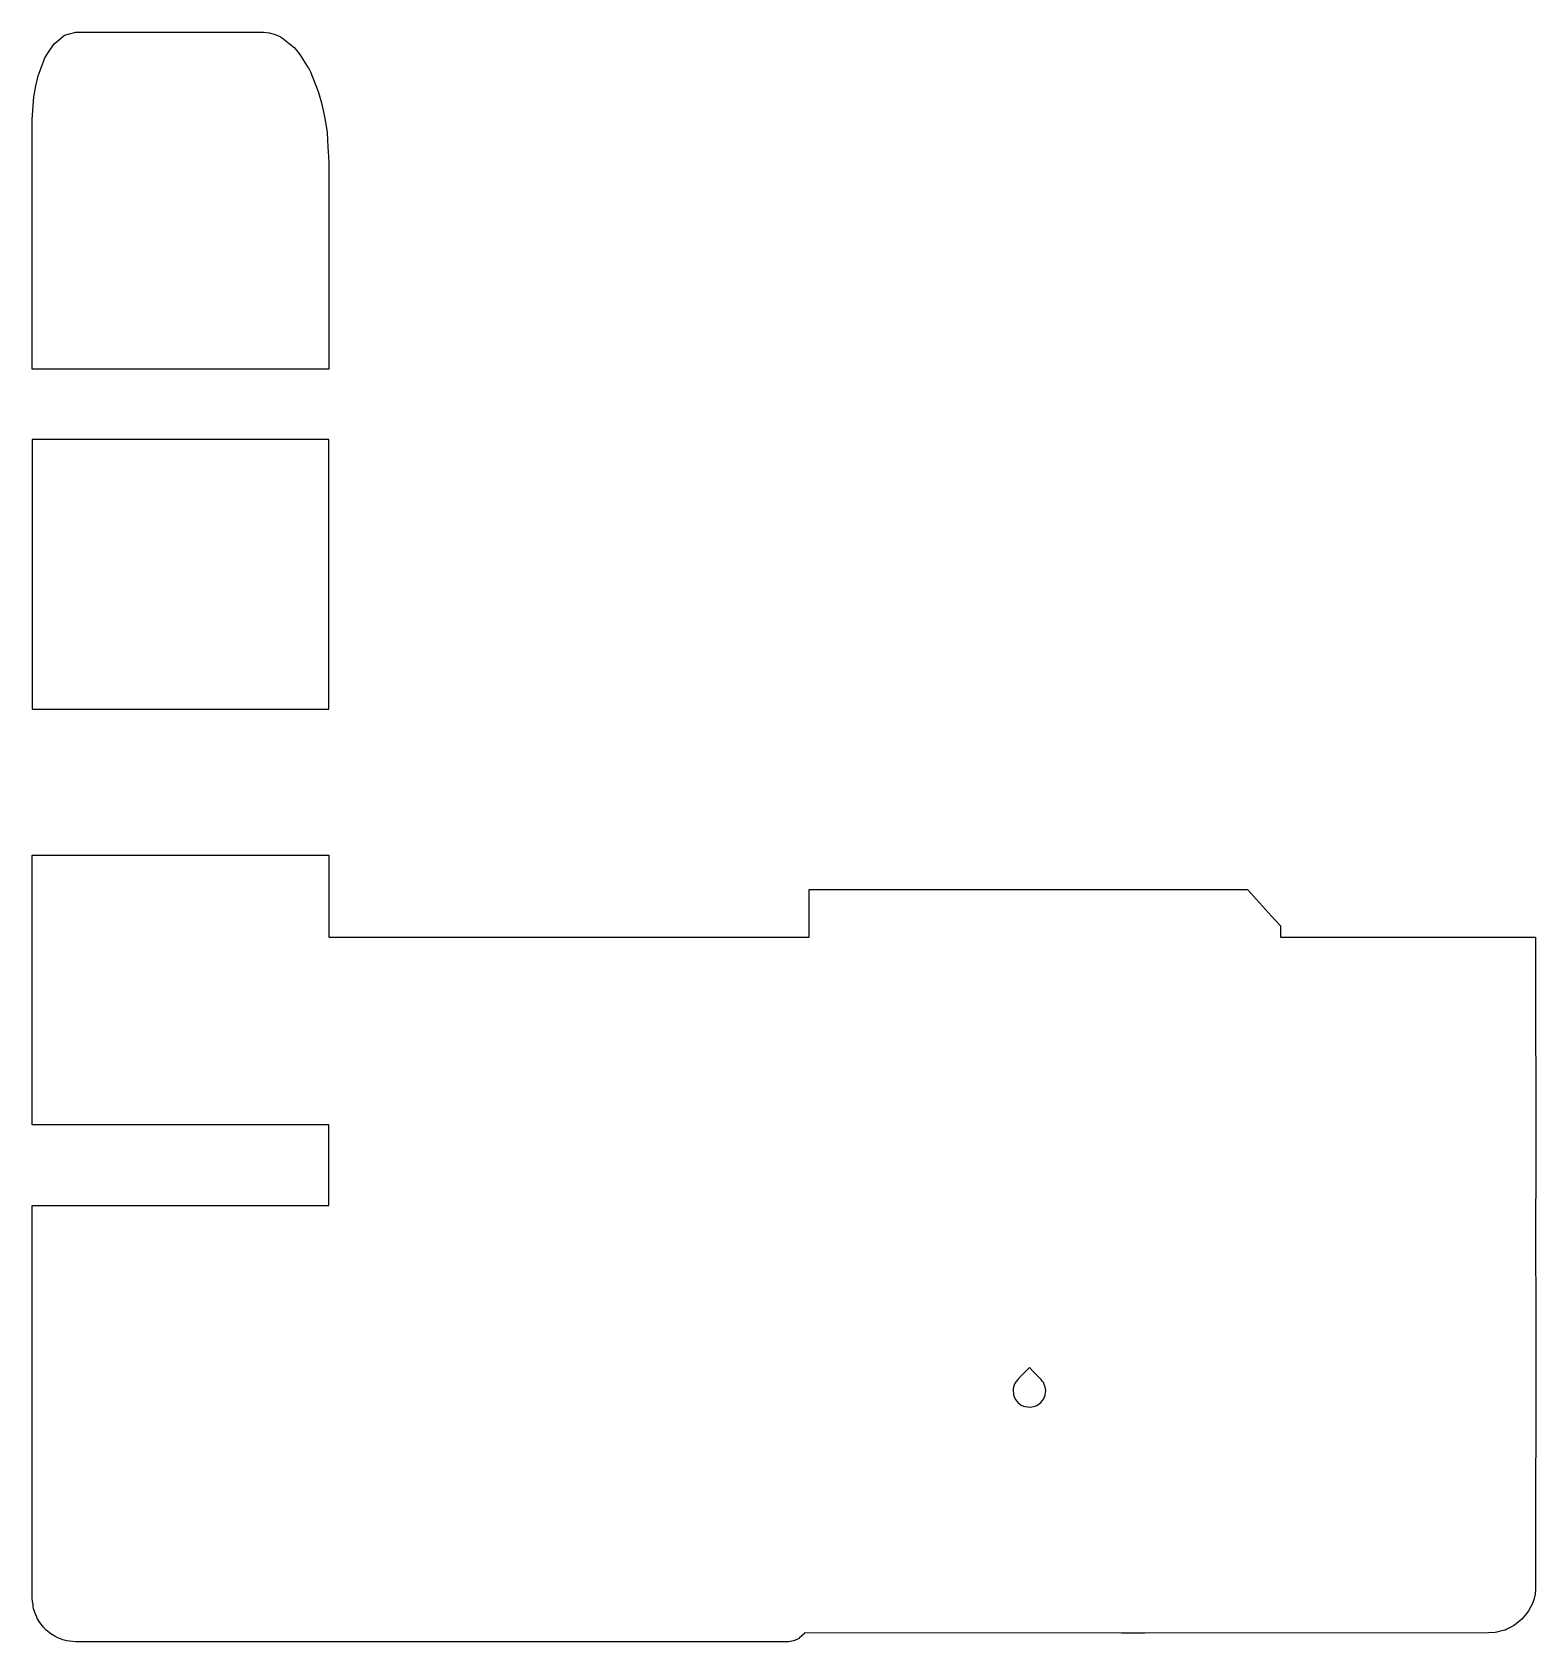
# Model space of a CAD drawing. Header units: metres. Extents: x 2.4 to 71.3, y -16 to 57.8.
import ezdxf

# ---------------------------------------------------------------- set-up
doc = ezdxf.new("R2010")
doc.units = ezdxf.units.M

msp = doc.modelspace()

# ---------------------------------------------------------------- linework, layer by layer
for p, q in [((3.569, 57.376), (3.882, 57.635)), ((3.882, 57.635), (4.051, 57.68)), ((4.051, 57.68), (4.4, 57.772)), ((4.4, 57.772), (10.069, 57.772)), ((10.069, 57.772), (13, 57.772)), ((13, 57.772), (13.259, 57.738)), ((13.259, 57.738), (13.484, 57.687)), ((13.484, 57.687), (13.686, 57.603)), ((13.686, 57.603), (13.78, 57.566)), ((13.78, 57.566), (13.875, 57.5)), ((2.986, 56.6), (3.149, 56.85)), ((3.149, 56.85), (3.4, 57.236)), ((3.4, 57.236), (3.569, 57.376)), ((13.875, 57.5), (14.398, 57.069)), ((14.398, 57.069), (14.503, 56.965)), ((14.503, 56.965), (14.658, 56.744)), ((2.668, 55.772), (2.811, 56.145)), ((2.811, 56.145), (2.986, 56.6)), ((14.658, 56.744), (15.053, 56.14)), ((15.053, 56.14), (15.056, 56.137)), ((15.056, 56.137), (15.15, 55.955)), ((2.572, 55.307), (2.668, 55.772)), ((15.15, 55.955), (15.234, 55.754)), ((15.234, 55.754), (15.504, 55.056)), ((2.427, 54.176), (2.468, 54.807)), ((2.468, 54.807), (2.572, 55.307)), ((15.504, 55.056), (15.659, 54.535)), ((2.4, 53.772), (2.427, 54.176)), ((15.659, 54.535), (15.808, 53.826)), ((2.4, 51.398), (2.4, 53.772)), ((15.808, 53.826), (15.915, 53.179)), ((15.915, 53.179), (15.952, 52.501)), ((15.952, 52.501), (15.983, 52.067)), ((15.983, 52.067), (16, 51.772)), ((16, 51.772), (16, 49.876)), ((16, 51.772), (16, 51.772)), ((2.4, 48.871), (2.4, 51.398)), ((16, 49.876), (16, 48.332)), ((2.4, 48.69), (2.4, 48.871)), ((2.4, 48.582), (2.4, 48.69)), ((2.4, 47.772), (2.4, 48.582)), ((16, 48.332), (16, 47.772)), ((2.4, 44.75), (2.4, 47.772)), ((16, 47.772), (16, 42.333)), ((2.4, 42.333), (2.4, 44.75)), ((10.94, 42.333), (2.4, 42.333)), ((16, 42.333), (10.94, 42.333)), ((7.46, 39.111), (2.4, 39.111)), ((2.4, 39.111), (2.4, 36.145)), ((16, 39.111), (7.46, 39.111)), ((16, 33.673), (16, 39.111)), ((2.4, 36.145), (2.4, 33.673)), ((2.4, 33.673), (2.4, 31.692)), ((16, 28.719), (16, 33.673)), ((2.4, 31.692), (2.4, 28.719)), ((2.4, 28.719), (2.4, 27.622)), ((16, 26.745), (16, 28.719)), ((2.4, 27.622), (2.4, 26.745)), ((2.4, 26.745), (5.5, 26.745)), ((5.5, 26.745), (16, 26.745)), ((16, 26.745), (16, 26.745)), ((2.4, 18.982), (2.4, 20.059)), ((2.4, 20.059), (12.9, 20.059)), ((12.9, 20.059), (16, 20.059)), ((16, 20.059), (16, 18.085)), ((2.4, 18.085), (2.4, 18.982)), ((38, 16.293), (38, 18.484)), ((38, 18.484), (45.83, 18.484)), ((45.83, 18.484), (58.1, 18.484)), ((58.1, 18.484), (59.194, 17.264)), ((2.4, 13.828), (2.4, 18.085)), ((16, 18.085), (16, 17.064)), ((16, 17.064), (16, 16.461)), ((59.194, 17.264), (59.6, 16.811)), ((16, 16.461), (16, 16.293)), ((16, 16.461), (16, 16.461)), ((16, 16.293), (24.894, 16.293)), ((24.894, 16.293), (34.997, 16.293)), ((34.997, 16.293), (38, 16.293)), ((59.6, 16.811), (59.6, 16.293)), ((59.6, 16.293), (61.289, 16.293)), ((61.289, 16.293), (62.582, 16.293)), ((62.582, 16.293), (63.725, 16.293)), ((63.725, 16.293), (66.614, 16.293)), ((66.614, 16.293), (71.297, 16.293)), ((71.297, 16.293), (71.305, 5.423)), ((2.4, 13.65), (2.4, 13.828)), ((2.4, 13.439), (2.4, 13.65)), ((2.4, 13.221), (2.4, 13.439)), ((2.4, 13.022), (2.4, 13.221)), ((2.4, 9.667), (2.4, 13.022)), ((2.4, 8.769), (2.4, 9.667)), ((2.4, 7.692), (2.4, 8.769)), ((5.5, 7.692), (2.4, 7.692)), ((16, 7.692), (5.5, 7.692)), ((16, 4.349), (16, 7.692)), ((71.305, 5.423), (71.299, 3.205)), ((2.4, 0.254), (2.4, 4)), ((2.4, 4), (7.514, 4)), ((7.514, 4), (16, 4)), ((16, 4.126), (16, 4.349)), ((16, 4), (16, 4.126)), ((71.299, 3.205), (71.305, -1.724)), ((2.4, -11.195), (2.4, 0.254)), ((71.305, -1.724), (71.297, -13.431)), ((48.1, -3.426), (47.725, -3.808)), ((48.261, -3.59), (48.1, -3.426)), ((48.636, -3.973), (48.261, -3.59)), ((48.261, -3.59), (48.261, -3.59)), ((47.36, -4.426), (47.35, -4.503)), ((47.374, -4.31), (47.36, -4.426)), ((47.403, -4.238), (47.374, -4.31)), ((47.447, -4.129), (47.403, -4.238)), ((47.494, -4.067), (47.447, -4.129)), ((47.564, -3.973), (47.494, -4.067)), ((47.725, -3.808), (47.564, -3.973)), ((48.706, -4.067), (48.636, -3.973)), ((48.753, -4.129), (48.706, -4.067)), ((48.782, -4.201), (48.753, -4.129)), ((48.826, -4.31), (48.782, -4.201)), ((48.836, -4.387), (48.826, -4.31)), ((48.85, -4.503), (48.836, -4.387)), ((47.35, -4.503), (47.366, -4.619)), ((47.366, -4.619), (47.377, -4.696)), ((47.377, -4.696), (47.422, -4.804)), ((47.422, -4.804), (47.452, -4.876)), ((47.452, -4.876), (47.524, -4.968)), ((47.524, -4.968), (47.572, -5.03)), ((47.572, -5.03), (47.665, -5.101)), ((47.665, -5.101), (47.727, -5.148)), ((47.727, -5.148), (47.835, -5.193)), ((48.402, -5.178), (48.473, -5.148)), ((48.473, -5.148), (48.567, -5.077)), ((48.567, -5.077), (48.628, -5.03)), ((48.628, -5.03), (48.7, -4.937)), ((48.7, -4.937), (48.748, -4.876)), ((48.748, -4.876), (48.793, -4.768)), ((48.793, -4.768), (48.823, -4.696)), ((48.823, -4.696), (48.839, -4.58)), ((48.839, -4.58), (48.85, -4.503)), ((47.835, -5.193), (47.907, -5.222)), ((47.907, -5.222), (48.023, -5.238)), ((48.023, -5.238), (48.1, -5.248)), ((48.1, -5.248), (48.216, -5.233)), ((48.216, -5.233), (48.293, -5.222)), ((48.293, -5.222), (48.402, -5.178)), ((2.4, -11.341), (2.4, -11.195)), ((2.4, -11.744), (2.4, -11.341)), ((2.4, -13.992), (2.4, -11.744)), ((2.4, -14), (2.4, -13.992)), ((2.419, -14.145), (2.4, -14)), ((71.231, -14.012), (71.225, -14.031)), ((71.232, -14.01), (71.231, -14.012)), ((71.27, -13.81), (71.232, -14.01)), ((71.275, -13.78), (71.27, -13.81)), ((71.291, -13.615), (71.275, -13.78)), ((71.296, -13.555), (71.291, -13.615)), ((71.297, -13.431), (71.296, -13.555)), ((2.438, -14.29), (2.419, -14.145)), ((2.444, -14.393), (2.438, -14.29)), ((2.463, -14.496), (2.444, -14.393)), ((2.534, -14.69), (2.463, -14.496)), ((2.643, -14.953), (2.534, -14.69)), ((70.889, -14.69), (70.669, -14.961)), ((70.971, -14.582), (70.889, -14.69)), ((71.148, -14.242), (70.971, -14.582)), ((71.168, -14.192), (71.148, -14.242)), ((71.225, -14.031), (71.168, -14.192)), ((2.747, -15.116), (2.643, -14.953)), ((2.916, -15.336), (2.747, -15.116)), ((3.041, -15.465), (2.916, -15.336)), ((3.256, -15.63), (3.041, -15.465)), ((69.901, -15.459), (69.753, -15.503)), ((69.951, -15.44), (69.901, -15.459)), ((70.29, -15.262), (69.951, -15.44)), ((70.398, -15.181), (70.29, -15.262)), ((70.669, -14.961), (70.398, -15.181)), ((3.402, -15.733), (3.256, -15.63)), ((3.572, -15.811), (3.402, -15.733)), ((3.804, -15.907), (3.572, -15.811)), ((3.983, -15.953), (3.804, -15.907)), ((4.113, -15.976), (3.983, -15.953)), ((4.4, -16), (4.113, -15.976)), ((9.104, -16), (4.4, -16)), ((22.517, -16), (9.104, -16)), ((28.973, -16), (22.517, -16)), ((33.557, -16), (28.973, -16)), ((37, -16), (33.557, -16)), ((37.077, -15.996), (37, -16)), ((37.129, -15.989), (37.077, -15.996)), ((37.206, -15.978), (37.129, -15.989)), ((37.281, -15.96), (37.206, -15.978)), ((37.329, -15.94), (37.281, -15.96)), ((37.541, -15.841), (37.329, -15.94)), ((37.565, -15.822), (37.541, -15.841)), ((37.77, -15.637), (37.565, -15.822)), ((37.773, -15.634), (37.77, -15.637)), ((37.796, -15.594), (37.773, -15.634)), ((52.313, -15.6), (37.796, -15.594)), ((53.009, -15.6), (52.313, -15.6)), ((53.114, -15.6), (53.009, -15.6)), ((53.395, -15.6), (53.114, -15.6)), ((69.14, -15.588), (53.395, -15.6)), ((69.443, -15.571), (69.14, -15.588)), ((69.518, -15.562), (69.443, -15.571)), ((69.558, -15.549), (69.518, -15.562)), ((69.753, -15.503), (69.558, -15.549))]:
    msp.add_line(p, q)

doc.saveas('drawing.dxf')
